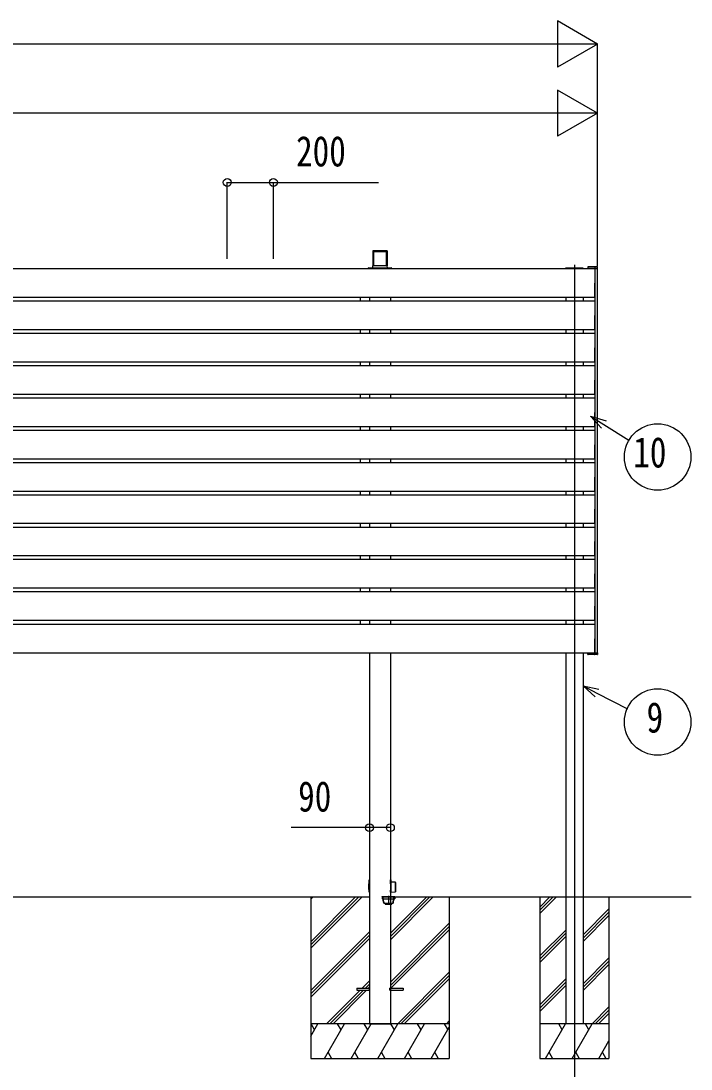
# Model space of a CAD drawing. Units: millimetres, scale not verified. Extents: x -16820 to 16820, y -11881 to 11886.
# Drawn here: x -6167 to -3265, y -7340 to -2797 of the extents above; entities that cross this region are included whole.
import ezdxf
from ezdxf.enums import TextEntityAlignment as Align

# ---------------------------------------------------------------- set-up
doc = ezdxf.new("R2010")
doc.units = ezdxf.units.MM
doc.header["$LTSCALE"] = 60
for name, color, linetype in [('0-4_YKK_12', 2, 'Continuous'), ('0-5_YKK_13', 4, 'Continuous'), ('0-6_YKK_A1', 4, 'Continuous'), ('0-7_YKK_D', 6, 'Continuous'), ('0-9_YSS_K', 3, 'Continuous')]:
    doc.layers.add(name, color=color, linetype=linetype)
doc.styles.add('ＭＳ ゴシック', font='')
doc.styles.get('ＭＳ ゴシック').set_extended_font_data('MS Gothic')

msp = doc.modelspace()

# ---------------------------------------------------------------- linework, layer by layer
at = {"layer": '0-4_YKK_12'}
for p, q in [((-3769.92, -3853.71), (-3769.92, -7400.08)), ((-4574.92, -6589.8), (-4574.92, -6627.8))]:
    msp.add_line(p, q, dxfattribs=at)
at = {"layer": '0-5_YKK_13'}
for p, q in [((-3807.83, -3869.24), (-3807.92, -3870.8)), ((-3731.92, -3870.8), (-3807.92, -3870.8)), ((-3733.01, -3868.3), (-3806.83, -3868.3)), ((-3731.92, -3870.8), (-3732.02, -3869.24)), ((-4602.92, -6592.8), (-4546.92, -6592.8)), ((-4598.78, -6594.8), (-4602.42, -6594.8)), ((-4602.42, -6594.8), (-4602.42, -6602.8)), ((-4598.08, -6602.8), (-4602.42, -6602.8)), ((-4597.8, -6594.55), (-4598.82, -6594.55)), ((-4596.81, -6617.32), (-4598.79, -6594.71)), ((-4551.06, -6594.8), (-4598.78, -6594.8)), ((-4598.08, -6602.8), (-4551.76, -6602.8)), ((-4597.06, -6603.05), (-4598.06, -6603.05)), ((-4595.82, -6617.24), (-4597.8, -6594.63)), ((-4590.84, -6621.8), (-4558.61, -6621.8)), ((-4559, -6622.8), (-4590.84, -6622.8)), ((-4559.92, -6624.8), (-4559.92, -6622.8)), ((-4554.02, -6617.24), (-4552.05, -6594.63)), ((-4553.03, -6617.32), (-4551.05, -6594.71)), ((-4552.78, -6603.05), (-4551.78, -6603.05)), ((-4552.04, -6594.55), (-4551.02, -6594.55)), ((-4551.76, -6602.8), (-4547.42, -6602.8)), ((-4547.42, -6594.8), (-4551.06, -6594.8)), ((-4547.42, -6594.8), (-4547.42, -6602.8)), ((-4546.92, -6593.8), (-4546.92, -6592.8))]:
    msp.add_line(p, q, dxfattribs=at)
for points in [[(-4546.92, -6593.8), (-4602.92, -6593.8), (-4602.92, -6592.8)], [(-4589.92, -6622.8), (-4589.92, -6624.8), (-4559.92, -6624.8)]]:
    msp.add_lwpolyline(points, dxfattribs=at)
for centre, radius, start, end in [((-3806.83, -3869.3), 1, 90, 176.5), ((-3733.01, -3869.3), 1, 3.5, 90), ((-4599.79, -6594.8), 2, 5, 90), ((-4599.79, -6594.8), 1, 5, 90), ((-4590.84, -6616.8), 6, 185, 270), ((-4590.84, -6616.8), 5, 185, 270), ((-4559, -6616.8), 5, 270, 355), ((-4559, -6616.8), 6, 270, 355), ((-4550.05, -6594.8), 2, 90, 175), ((-4550.05, -6594.8), 1, 90, 175)]:
    msp.add_arc(centre, radius, start, end, dxfattribs=at)
at = {"layer": '0-6_YKK_A1'}
for p, q in [((-4643.17, -3800.39), (-4643.17, -3858.48)), ((-4642.81, -3794.42), (-4643.16, -3800.05)), ((-4581.53, -3793.96), (-4642.31, -3793.96)), ((-4640.66, -3800.39), (-4640.66, -3858.23)), ((-4640.39, -3795.96), (-4640.65, -3800.05)), ((-4640.39, -3795.96), (-4583.45, -3795.96)), ((-4639.42, -3797.97), (-4639.42, -3858.23)), ((-4638.42, -3797.03), (-4585.42, -3797.03)), ((-4584.42, -3797.97), (-4584.42, -3858.23)), ((-4583.45, -3795.96), (-4583.19, -3800.05)), ((-4583.18, -3800.39), (-4583.18, -3858.23)), ((-4581.03, -3794.42), (-4580.68, -3800.05)), ((-4580.67, -3800.39), (-4580.67, -3858.48)), ((-4643.51, -3859.17), (-4643.98, -3866.8)), ((-4581.33, -3858.23), (-4642.51, -3858.23)), ((-4581.33, -3858.23), (-4642.51, -3858.23)), ((-4642.51, -3858.23), (-4642.51, -3858.23)), ((-4581.33, -3858.23), (-4581.33, -3858.23)), ((-4579.86, -3866.8), (-4580.33, -3859.17)), ((-9069.42, -3870.8), (-3680.42, -3870.8)), ((-4661.54, -3870.8), (-4661.36, -3867.74)), ((-4660.35, -3866.8), (-4659.73, -3866.8)), ((-4562.3, -3870.8), (-4562.49, -3867.74)), ((-3682.82, -3863.3), (-3710.83, -3863.3)), ((-3669.92, -3870.8), (-3709.92, -3870.8)), ((-3683.22, -3870.8), (-3682.23, -3870.8)), ((-3682.82, -3863.3), (-3680.83, -3863.3)), ((-3670.92, -3863.3), (-3680.83, -3863.3)), ((-3679.92, -5536.2), (-3679.92, -3870.8)), ((-3670.92, -3870.8), (-3669.92, -3870.8)), ((-3669.92, -3870.8), (-3669.92, -3864.3)), ((-3669.92, -5536.2), (-3669.92, -3870.8)), ((-4697.12, -3994.8), (-4697.12, -4010.8)), ((-4657.12, -3994.8), (-4657.12, -4010.8)), ((-4566.72, -3994.8), (-4566.72, -4010.8)), ((-3807.42, -3994.8), (-3807.42, -4010.8)), ((-3732.42, -3994.8), (-3732.42, -4010.8)), ((-9069.42, -4010.8), (-3680.42, -4010.8)), ((-9069.42, -4150.8), (-3680.42, -4150.8)), ((-4697.12, -4134.8), (-4697.12, -4150.8)), ((-4657.12, -4134.8), (-4657.12, -4150.8)), ((-4566.72, -4134.8), (-4566.72, -4150.8)), ((-3807.42, -4134.8), (-3807.42, -4150.8)), ((-3732.42, -4134.8), (-3732.42, -4150.8)), ((-9069.42, -4290.8), (-3680.42, -4290.8)), ((-4697.12, -4274.8), (-4697.12, -4290.8)), ((-4657.12, -4274.8), (-4657.12, -4290.8)), ((-4566.72, -4274.8), (-4566.72, -4290.8)), ((-3807.42, -4274.8), (-3807.42, -4290.8)), ((-3732.42, -4274.8), (-3732.42, -4290.8)), ((-9069.42, -4430.8), (-3680.42, -4430.8)), ((-4697.12, -4414.8), (-4697.12, -4430.8)), ((-4657.12, -4414.8), (-4657.12, -4430.8)), ((-4566.72, -4414.8), (-4566.72, -4430.8)), ((-3807.42, -4414.8), (-3807.42, -4430.8)), ((-3732.42, -4414.8), (-3732.42, -4430.8)), ((-9069.42, -4570.8), (-3680.42, -4570.8)), ((-4697.12, -4554.8), (-4697.12, -4570.8)), ((-4657.12, -4554.8), (-4657.12, -4570.8)), ((-4566.72, -4554.8), (-4566.72, -4570.8)), ((-3807.42, -4554.8), (-3807.42, -4570.8)), ((-3732.42, -4554.8), (-3732.42, -4570.8)), ((-9069.42, -4710.8), (-3680.42, -4710.8)), ((-4697.12, -4694.8), (-4697.12, -4710.8)), ((-4657.12, -4694.8), (-4657.12, -4710.8)), ((-4566.72, -4694.8), (-4566.72, -4710.8)), ((-3807.42, -4694.8), (-3807.42, -4710.8)), ((-3732.42, -4694.8), (-3732.42, -4710.8)), ((-9069.42, -4850.8), (-3680.42, -4850.8)), ((-4697.12, -4834.8), (-4697.12, -4850.8)), ((-4657.12, -4834.8), (-4657.12, -4850.8)), ((-4566.72, -4834.8), (-4566.72, -4850.8)), ((-3807.42, -4834.8), (-3807.42, -4850.8)), ((-3732.42, -4834.8), (-3732.42, -4850.8)), ((-9069.42, -4990.8), (-3680.42, -4990.8)), ((-4697.12, -4974.8), (-4697.12, -4990.8)), ((-4657.12, -4974.8), (-4657.12, -4990.8)), ((-4566.72, -4974.8), (-4566.72, -4990.8)), ((-3807.42, -4974.8), (-3807.42, -4990.8)), ((-3732.42, -4974.8), (-3732.42, -4990.8)), ((-9069.42, -5130.8), (-3680.42, -5130.8)), ((-4697.12, -5114.8), (-4697.12, -5130.8)), ((-4657.12, -5114.8), (-4657.12, -5130.8)), ((-4566.72, -5114.8), (-4566.72, -5130.8)), ((-3807.42, -5114.8), (-3807.42, -5130.8)), ((-3732.42, -5114.8), (-3732.42, -5130.8)), ((-4697.12, -5254.8), (-4697.12, -5270.8)), ((-4657.12, -5254.8), (-4657.12, -5270.8)), ((-4566.72, -5254.8), (-4566.72, -5270.8)), ((-3807.42, -5254.8), (-3807.42, -5270.8)), ((-3732.42, -5254.8), (-3732.42, -5270.8)), ((-9069.42, -5270.8), (-3680.42, -5270.8)), ((-4697.12, -5394.8), (-4697.12, -5410.8)), ((-4657.12, -5394.8), (-4657.12, -5412.2)), ((-4566.72, -5394.8), (-4566.72, -5412.2)), ((-3807.42, -5394.8), (-3807.42, -5412.2)), ((-3732.42, -5394.8), (-3732.42, -5412.2)), ((-9069.42, -5412.2), (-3680.42, -5412.2)), ((-4566.72, -5536.2), (-4566.72, -7143.8)), ((-3807.42, -5536.2), (-3807.42, -7143.8)), ((-3732.42, -5536.2), (-3732.42, -7143.8)), ((-3709.92, -5536.2), (-3669.92, -5536.2)), ((-3683.22, -5536.2), (-3682.23, -5536.2)), ((-3670.92, -5536.2), (-3669.92, -5536.2)), ((-3669.92, -5536.2), (-3669.92, -5542.7)), ((-3682.82, -5543.7), (-3710.83, -5543.7)), ((-3682.82, -5543.7), (-3680.83, -5543.7)), ((-3670.92, -5543.7), (-3680.83, -5543.7)), ((-4658.84, -6519.3), (-4658.14, -6519.3)), ((-4658.14, -6519.6), (-4658.42, -6551.55)), ((-4658.14, -6519.3), (-4657.12, -6519.3)), ((-4658.14, -6519.3), (-4658.14, -6519.6)), ((-4657.12, -6519.6), (-4658.14, -6519.6)), ((-4566.2, -6519.6), (-4566.72, -6519.6)), ((-4566.2, -6519.3), (-4566.2, -6519.6)), ((-4566.04, -6538.01), (-4566.2, -6519.6)), ((-4565.2, -6519.6), (-4565.05, -6536.89)), ((-4545.22, -6530.54), (-4565.11, -6530.2)), ((-4564.8, -6538.04), (-4564.92, -6551.55)), ((-4545.22, -6551.55), (-4545.22, -6530.54)), ((-4544.92, -6530.84), (-4544.92, -6572.26)), ((-4658.42, -6551.55), (-4659.42, -6551.55)), ((-4657.12, -6551.55), (-4658.42, -6551.55)), ((-4658.42, -6551.55), (-4658.23, -6573.5)), ((-4658.23, -6573.5), (-4657.12, -6573.5)), ((-4658.23, -6573.8), (-4658.23, -6573.5)), ((-4564.92, -6551.55), (-4566.72, -6551.55)), ((-4566.72, -6573.5), (-4566.11, -6573.5)), ((-4566.11, -6573.8), (-4566.72, -6573.8)), ((-4566.11, -6573.5), (-4566.04, -6565.09)), ((-4566.11, -6573.8), (-4566.11, -6573.5)), ((-4565.41, -6573.8), (-4566.11, -6573.8)), ((-4565.05, -6566.21), (-4565.11, -6573.5)), ((-4565.11, -6572.9), (-4545.22, -6572.56)), ((-4564.92, -6551.55), (-4564.8, -6565.06)), ((-4545.22, -6572.56), (-4545.22, -6551.55)), ((-8092.72, -6593.8), (-4657.12, -6593.8)), ((-4911.92, -6593.8), (-4911.92, -7293.8)), ((-4911.92, -6787.98), (-4717.74, -6593.8)), ((-4911.92, -6802.12), (-4703.6, -6593.8)), ((-4911.92, -6816.26), (-4689.46, -6593.8)), ((-4911.92, -6604.13), (-4901.59, -6593.8)), ((-4566.72, -6779.43), (-4381.09, -6593.8)), ((-4566.72, -6765.29), (-4395.23, -6593.8)), ((-4566.72, -6751.15), (-4409.37, -6593.8)), ((-4566.72, -6593.8), (-3264.62, -6593.8)), ((-4311.92, -6593.8), (-4311.92, -7293.8)), ((-3919.92, -6593.8), (-3919.92, -7293.8)), ((-3919.92, -6637.78), (-3875.94, -6593.8)), ((-3919.92, -6651.92), (-3861.8, -6593.8)), ((-3919.92, -6666.06), (-3847.66, -6593.8)), ((-3619.92, -6593.8), (-3619.92, -7293.8)), ((-3732.42, -6758.65), (-3619.92, -6646.15)), ((-3732.42, -6772.79), (-3619.92, -6660.29)), ((-3732.42, -6786.93), (-3619.92, -6674.43)), ((-4566.72, -6963.28), (-4311.92, -6708.48)), ((-4566.72, -6977.42), (-4311.92, -6722.62)), ((-4911.92, -7000.11), (-4657.12, -6745.31)), ((-4911.92, -7014.25), (-4657.12, -6759.45)), ((-4564.46, -6989.3), (-4311.92, -6736.76)), ((-3919.92, -6849.91), (-3807.42, -6737.41)), ((-3919.92, -6864.05), (-3807.42, -6751.55)), ((-3919.92, -6878.19), (-3807.42, -6765.7)), ((-4911.92, -7028.39), (-4657.12, -6773.59)), ((-3732.42, -6970.78), (-3619.92, -6858.28)), ((-3732.42, -6984.92), (-3619.92, -6872.42)), ((-3732.42, -6999.06), (-3619.92, -6886.56)), ((-4535.11, -7143.8), (-4311.92, -6920.61)), ((-4520.97, -7143.8), (-4311.92, -6934.75)), ((-4506.83, -7143.8), (-4311.92, -6948.89)), ((-3919.92, -7062.04), (-3807.42, -6949.54)), ((-4711.98, -6989.3), (-4711.98, -6998.3)), ((-4711.98, -6989.3), (-4656.98, -6989.3)), ((-4688.98, -6989.3), (-4657.12, -6957.44)), ((-4674.84, -6989.3), (-4657.12, -6971.58)), ((-4660.69, -6989.3), (-4657.12, -6985.73)), ((-4655.32, -6988.8), (-4657.12, -6988.8)), ((-4657.12, -6998.79), (-4657.12, -6988.81)), ((-4655.32, -6998.79), (-4655.32, -6988.81)), ((-4566.72, -6988.8), (-4568.52, -6988.8)), ((-4568.52, -6998.79), (-4568.52, -6988.81)), ((-4566.98, -6989.3), (-4511.98, -6989.3)), ((-4566.72, -6998.79), (-4566.72, -6988.81)), ((-4511.98, -6989.3), (-4511.98, -6998.3)), ((-3919.92, -7076.18), (-3807.42, -6963.68)), ((-3919.92, -7090.33), (-3807.42, -6977.83)), ((-4843.48, -7143.8), (-4697.98, -6998.3)), ((-4829.34, -7143.8), (-4683.84, -6998.3)), ((-4815.19, -7143.8), (-4669.69, -6998.3)), ((-4711.98, -6998.3), (-4656.98, -6998.3)), ((-4657.12, -6998.8), (-4655.32, -6998.8)), ((-4568.52, -6998.8), (-4566.72, -6998.8)), ((-4566.98, -6998.3), (-4511.98, -6998.3)), ((-3693.31, -7143.8), (-3619.92, -7070.41)), ((-3679.17, -7143.8), (-3619.92, -7084.55)), ((-3665.03, -7143.8), (-3619.92, -7098.69)), ((-4311.92, -7143.8), (-4911.92, -7143.8)), ((-4911.92, -7198.1), (-4880.57, -7143.8)), ((-4895.57, -7169.78), (-4910.57, -7143.8)), ((-4851.7, -7293.8), (-4765.1, -7143.8)), ((-4780.1, -7169.78), (-4795.1, -7143.8)), ((-4736.23, -7293.8), (-4649.63, -7143.8)), ((-4664.63, -7169.78), (-4679.63, -7143.8)), ((-4620.76, -7293.8), (-4534.16, -7143.8)), ((-4567.22, -7143.8), (-4566.72, -7143.8)), ((-4549.16, -7169.78), (-4564.16, -7143.8)), ((-4505.29, -7293.8), (-4418.69, -7143.8)), ((-4433.69, -7169.78), (-4448.69, -7143.8)), ((-4389.82, -7293.8), (-4311.92, -7158.87)), ((-4333.22, -7143.8), (-4318.22, -7169.78)), ((-4322.98, -7143.8), (-4311.92, -7132.74)), ((-3619.92, -7143.8), (-3919.92, -7143.8)), ((-3894.43, -7293.8), (-3807.83, -7143.8)), ((-3822.83, -7169.78), (-3837.83, -7143.8)), ((-3778.96, -7293.8), (-3692.36, -7143.8)), ((-3707.36, -7169.78), (-3722.36, -7143.8)), ((-3663.49, -7293.8), (-3619.92, -7218.33)), ((-4836.71, -7267.82), (-4821.71, -7293.8)), ((-4721.23, -7267.82), (-4706.24, -7293.8)), ((-4605.76, -7267.82), (-4590.77, -7293.8)), ((-4490.3, -7267.82), (-4475.3, -7293.8)), ((-4374.83, -7267.82), (-4359.83, -7293.8)), ((-3879.43, -7267.82), (-3864.44, -7293.8)), ((-3763.96, -7267.82), (-3748.97, -7293.8)), ((-3648.5, -7267.82), (-3633.5, -7293.8)), ((-4911.92, -7293.8), (-4311.92, -7293.8)), ((-3919.92, -7293.8), (-3619.92, -7293.8))]:
    msp.add_line(p, q, dxfattribs=at)
for points in [[(-9069.42, -3994.8), (-3680.8, -3994.8), (-3680.42, -3870.8)], [(-4659.73, -3866.8), (-4564.11, -3866.8), (-4563.49, -3866.8)], [(-3711.83, -3864.24), (-3712.23, -3870.8), (-3711.23, -3870.8), (-3683.22, -3870.8)], [(-3681.83, -3864.24), (-3682.23, -3870.8), (-3681.23, -3870.8), (-3670.92, -3870.8)], [(-9069.42, -4134.8), (-3680.8, -4134.8), (-3680.42, -4010.8)], [(-9069.42, -4274.8), (-3680.8, -4274.8), (-3680.42, -4150.8)], [(-9069.42, -4414.8), (-3680.8, -4414.8), (-3680.42, -4290.8)], [(-9069.42, -4554.8), (-3680.8, -4554.8), (-3680.42, -4430.8)], [(-9069.42, -4694.8), (-3680.8, -4694.8), (-3680.42, -4570.8)], [(-9069.42, -4834.8), (-3680.8, -4834.8), (-3680.42, -4710.8)], [(-9069.42, -4974.8), (-3680.8, -4974.8), (-3680.42, -4850.8)], [(-9069.42, -5114.8), (-3680.8, -5114.8), (-3680.42, -4990.8)], [(-9069.42, -5254.8), (-3680.8, -5254.8), (-3680.42, -5130.8)], [(-9069.42, -5394.8), (-3680.8, -5394.8), (-3680.42, -5270.8)], [(-9069.42, -5536.2), (-3680.8, -5536.2), (-3680.42, -5412.2)], [(-4657.12, -5536.2), (-4657.12, -7143.8), (-4656.62, -7143.8), (-4567.22, -7143.8)], [(-3711.83, -5542.76), (-3712.23, -5536.2), (-3711.23, -5536.2), (-3683.22, -5536.2)], [(-3681.83, -5542.76), (-3682.23, -5536.2), (-3681.23, -5536.2), (-3670.92, -5536.2)], [(-4659.23, -6573.5), (-4659.42, -6551.55), (-4659.14, -6519.6)], [(-4566.72, -6519.3), (-4566.2, -6519.3), (-4565.5, -6519.3)], [(-4566.04, -6538.01), (-4565.04, -6538.04), (-4564.8, -6538.04)], [(-4657.12, -6573.8), (-4658.23, -6573.8), (-4658.93, -6573.8)], [(-4566.04, -6565.09), (-4565.04, -6565.06), (-4564.8, -6565.06)]]:
    msp.add_lwpolyline(points, dxfattribs=at)
for centre, radius, start, end in [((-4642.51, -3859.23), 1, 90, 176.48397), ((-4642.51, -3859.23), 0.999, 89.96394, 176.45762), ((-4581.33, -3859.23), 1, 3.51603, 90), ((-4581.33, -3859.23), 0.999, 3.54238, 90.03606), ((-3710.83, -3864.3), 1, 90, 176.5), ((-3680.83, -3864.3), 1, 90, 176.5), ((-3670.92, -3864.3), 1, 0, 90), ((-3710.83, -5542.7), 1, 183.5, 270), ((-3680.83, -5542.7), 1, 183.5, 270), ((-3670.92, -5542.7), 1, 270, 0), ((-4658.84, -6519.6), 0.3, 90, 179.5), ((-4566.08, -6536.97), 1.04, 272.34943, 4.76455), ((-4565.5, -6519.6), 0.3, 0.5, 90), ((-4545.22, -6530.84), 0.3, 0, 89), ((-4658.93, -6573.5), 0.3, 180.5, 270), ((-4566.1, -6566.14), 1.05, 356.22953, 86.65649), ((-4565.41, -6573.5), 0.3, 270, 359.5), ((-4545.22, -6572.26), 0.3, 271, 0)]:
    msp.add_arc(centre, radius, start, end, dxfattribs=at)
for centre, major_axis, ratio, start_param, end_param in [((-4643.13, -3800.02), (0.033, 0.5), 0.058294, 1.6269593, 2.4123574), ((-4642.31, -3794.46), (-0.407, 0.293), 0.996273, 5.3376209, 6.843095), ((-4640.62, -3800.02), (0.033, 0.5), 0.058294, 1.6269593, 2.4123574), ((-4638.42, -3797.97), (-1, 0), 0.946294, 4.712389, 6.2831853), ((-4585.42, -3797.97), (-1, 0), 0.946294, 3.1415927, 4.712389), ((-4583.22, -3800.02), (-0.033, 0.5), 0.058294, 3.8708279, 4.6562261), ((-4581.53, -3794.46), (-0.407, -0.293), 0.996273, 2.5816829, 4.087157), ((-4580.71, -3800.02), (-0.033, 0.5), 0.058294, 3.8708279, 4.6562261), ((-4660.36, -3867.8), (-0.712, -0.702), 0.999635, 5.3912728, 5.4437165), ((-4660.35, -3867.8), (-1, 0), 0.996804, 4.712389, 6.1697389), ((-4563.49, -3867.8), (-1, 0), 0.996804, 3.2550391, 4.712389), ((-4563.48, -3867.8), (-0.712, 0.702), 0.999635, 3.9810615, 4.0335052), ((-4658.14, -6519.6), (-1, 0), 0.002618, 4.7124491, 6.2831693), ((-4566.2, -6519.6), (-1, 0), 0.002618, 3.1416086, 4.7123288), ((-4658.23, -6573.5), (-1, 0), 0.002618, 0.000016, 1.5707362), ((-4566.11, -6573.5), (-1, 0), 0.002618, 1.5708565, 3.1415767)]:
    msp.add_ellipse(centre, major_axis=major_axis, ratio=ratio, start_param=start_param, end_param=end_param, dxfattribs=at)
at = {"layer": '0-7_YKK_D'}
for p, q in [((-3669.92, -2897.39), (-3843.13, -2797.39)), ((-3843.13, -2797.39), (-3843.13, -2997.39)), ((-3869.92, -2897.39), (-14282.83, -2897.39)), ((-3669.92, -2897.39), (-4016.33, -2897.39)), ((-3669.92, -2897.39), (-3843.13, -2997.39)), ((-3669.92, -3859.41), (-3669.92, -2896.39)), ((-3669.92, -3197.39), (-3843.13, -3097.39)), ((-3843.13, -3097.39), (-3843.13, -3297.39)), ((-3869.92, -3197.39), (-8872.83, -3197.39)), ((-3669.92, -3197.39), (-4016.33, -3197.39)), ((-3669.92, -3197.39), (-3843.13, -3297.39)), ((-3669.92, -3860.41), (-3669.92, -3196.39)), ((-5273.33, -3828.15), (-5273.33, -3496.39)), ((-5073.33, -3828.15), (-5073.33, -3496.39))]:
    msp.add_line(p, q, dxfattribs=at)
for points in [[(-5273.33, -3497.39), (-5073.33, -3497.39), (-4618.93, -3497.39)], [(-3651.8, -4562.12), (-3699.71, -4510.54), (-3632.43, -4531.26)], [(-3699.71, -4510.54), (-3642.12, -4546.69), (-3533.74, -4614.71)], [(-3680.49, -5726.39), (-3732.42, -5678.85), (-3663.68, -5694.05)], [(-3732.42, -5678.85), (-3672.09, -5710.22), (-3539.82, -5778.99)], [(-4566.72, -6293.8), (-4657.12, -6293.8), (-4996.32, -6293.8)]]:
    msp.add_lwpolyline(points, dxfattribs=at)
for centre, radius in [((-5273.33, -3497.39), 17), ((-5073.33, -3497.39), 17), ((-3409.26, -4687.11), 144), ((-3409.26, -5836.1), 144), ((-4657.12, -6293.8), 17), ((-4566.72, -6293.8), 17)]:
    msp.add_circle(centre, radius, dxfattribs=at)
at = {"layer": '0-9_YSS_K'}
for radius in [1, 0.667, 0.333]:
    msp.add_arc((-4598.08, -6602.8), radius, 180, 275, dxfattribs=at)

# ---------------------------------------------------------------- texts
at = {"layer": '0-7_YKK_D', "style": 'ＭＳ ゴシック', "width": 0.8}
for s, p in [('200', (-4975.33, -3467.39)), ('10', (-3514.86, -4772.31)), ('9', (-3457.26, -5921.3)), ('90', (-4966.32, -6263.8))]:
    msp.add_text(s, height=132, dxfattribs=at).set_placement(p, align=Align.BOTTOM_LEFT)

doc.saveas('drawing.dxf')
